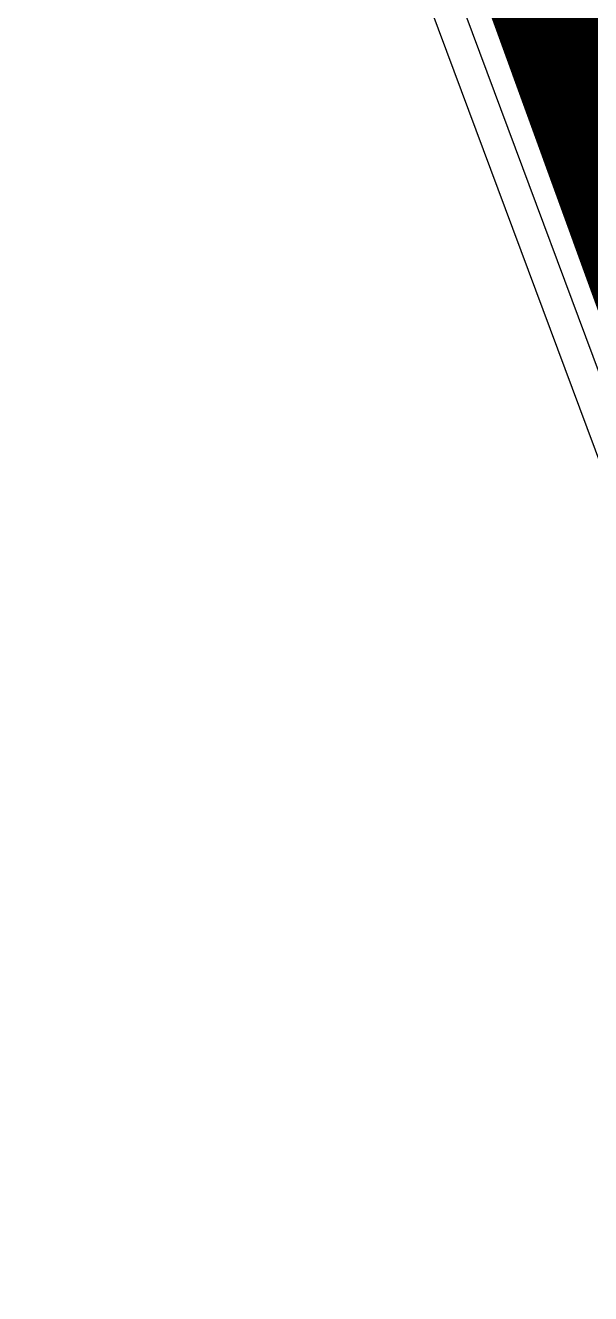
# Model space of a CAD drawing. Extents: x 12199666 to 24617114, y 1197707 to 2548648.
# Drawn here: x 12290024.9 to 12290061.6, y 1273463.6 to 1273546 of the extents above; entities that cross this region are included whole.
import ezdxf

# ---------------------------------------------------------------- set-up
doc = ezdxf.new("R2010")
doc.units = 0
doc.header["$LTSCALE"] = 10
doc.header["$MEASUREMENT"] = 0
doc.layers.add('TX-PLAN-T1-F11$0$_EDO-ALUMINIUM-SECTION', color=90, linetype='Continuous', lineweight=30)
doc.layers.add('TX-PLAN-T1-F11$0$bangong', color=5, linetype='Continuous', true_color=0x0000ff)
doc.layers.add('TX-PLAN-T1-F11$0$F-Alum', color=4, linetype='Continuous')

# ---------------------------------------------------------------- blocks, each defined once
blk = doc.blocks.new('TX-PLAN-T1-F11$0$TY001')
at = {"layer": 'TX-PLAN-T1-F11$0$F-Alum'}
blk.add_lwpolyline([(495.5832769325934, -601.067196193093), (495.5832769325934, -601.0671961930348), (474.8020190792158, -613.0729998740571), (474.8020190792158, -613.0729998739698), (386.1010766436812, -664.3175448094407)], dxfattribs=at)
blk.add_lwpolyline([(385.3697887959424, -667.0497999373765), (477.5342742071953, -613.8042877217376), (477.5342742069624, -613.8042877217231), (494.8519890848547, -603.7994513208541), (494.8519890848547, -603.7994513208978), (515.2526503666304, -592.0135269059829), (509.2227795810904, -581.5762165036285), (508.3568938372191, -582.0764583237324), (509.5112178020645, -584.0745173121395), (507.7794463143218, -585.0750009522017, 1), (508.7799299543258, -586.8067724399589), (509.6458156981971, -586.3065306199424), (512.5203952384181, -591.2822390548536), (509.9227380075026, -592.7829645162565), (509.9227380093653, -592.7829645187594), (512.5203952402808, -591.2822390573419), (512.520395238651, -591.2822390583169), (495.5832769325934, -601.067196193093)], format="xyb", dxfattribs=at)
blk = doc.blocks.new('TX-PLAN-T1-F11$0$A$C21521A5F')
at = {"rotation": 90}
blk.add_blockref('TX-PLAN-T1-F11$0$TY001', (388.7170751225203, 6260.219757124782, 0.0004146164392175001), dxfattribs=at)
blk = doc.blocks.new('TX-PLAN-T1-F11$0$标准层幕墙0118')
at = {"color": 3, "rotation": 180}
blk.add_blockref('TX-PLAN-T1-F11$0$A$C21521A5F', (-5561.283235622803, 27660.21975712452, -0.0004146164392191662), dxfattribs=at)
blk = doc.blocks.new('TX-PLAN-T1-F11')
at = {"layer": 'TX-PLAN-T1-F11$0$bangong', "const_width": 100}
blk.add_lwpolyline([(12290479.20425756, 1272525.360494195), (12290075.0106068, 1273638.403762907), (12290057.29620258, 1273685.929740404), (12290746.56705283, 1273942.334107789), (12290750.16713015, 1273946.991491615), (12290728.74775723, 1274004.457530151), (12290324.55410647, 1275117.500798863), (12290306.83970224, 1275165.02677636), (12290996.1105525, 1275421.431143745), (12290999.71062982, 1275426.088527571), (12290978.2912569, 1275483.554566107), (12290574.09760614, 1276596.597834818), (12290556.38320192, 1276644.123812315), (12291245.65405217, 1276900.5281797), (12291249.25412949, 1276905.185563526), (12291227.83475657, 1276962.651602062), (12290823.64110581, 1278075.694870774), (12290805.92670159, 1278123.220848271), (12291495.19755184, 1278379.625215656), (12291498.79762916, 1278384.282599482), (12291477.37825624, 1278441.748638018), (12291073.18460548, 1279554.791906729)], dxfattribs=at)
at = {"layer": 'TX-PLAN-T1-F11$0$_EDO-ALUMINIUM-SECTION', "rotation": 350.4236156863823}
blk.add_blockref('TX-PLAN-T1-F11$0$标准层幕墙0118', (12293055.45042718, 1251790.443008234), dxfattribs=at)

msp = doc.modelspace()

# ---------------------------------------------------------------- block references
msp.add_blockref('TX-PLAN-T1-F11', (0, 0))

doc.saveas('drawing.dxf')
